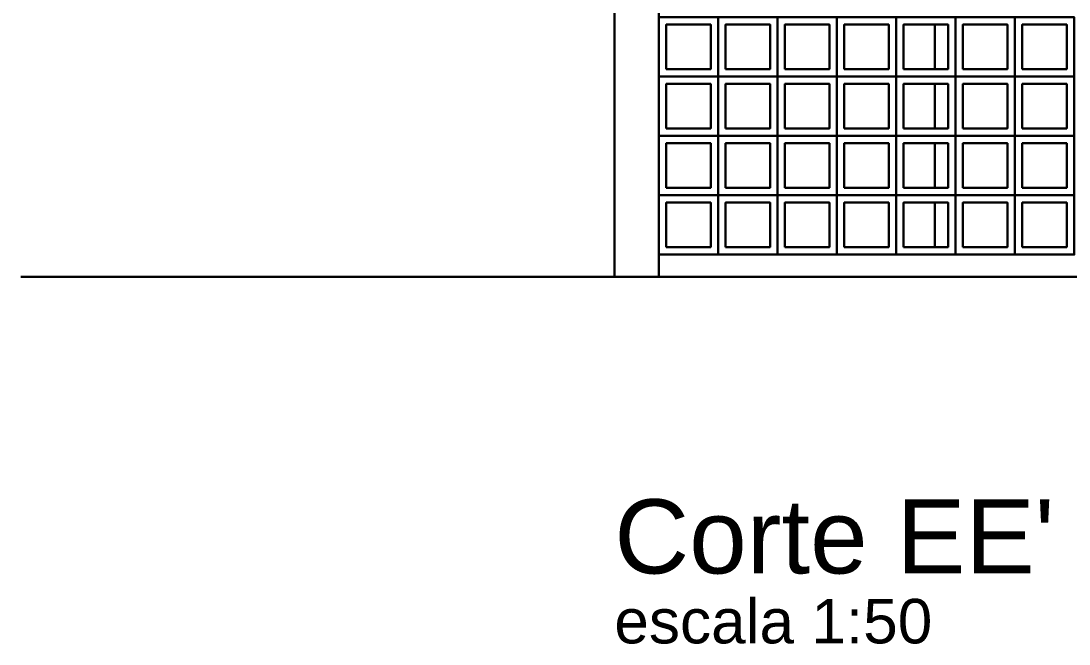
# Model space of a CAD drawing. Header units: millimetres. Extents: x -4228 to 27092, y -6721 to 984.
# Drawn here: x 5297.4 to 5650.7, y -6720.7 to -6510.7 of the extents above; entities that cross this region are included whole.
import ezdxf

# ---------------------------------------------------------------- set-up
doc = ezdxf.new("R2010")
doc.units = ezdxf.units.MM
doc.header["$LTSCALE"] = 50
for name, color, linetype in [('cobogo', 7, 'Continuous'), ('PAREDES3', 2, 'Continuous'), ('piso', 2, 'Continuous'), ('TEXTO', 7, 'Continuous')]:
    doc.layers.add(name, color=color, linetype=linetype)
doc.styles.add('ARIAL', font='arial.ttf')

msp = doc.modelspace()

# ---------------------------------------------------------------- linework, layer by layer
at = {"layer": 'cobogo', "color": 3, "linetype": 'Continuous', "lineweight": 30}
for points in [[(5512.44, -6529.46), (5532.44, -6529.46), (5532.44, -6509.46), (5512.44, -6509.46)], [(5512.44, -6529.46), (5532.44, -6529.46), (5532.44, -6509.46), (5512.44, -6509.46)], [(5512.44, -6529.46), (5532.44, -6529.46), (5532.44, -6509.46), (5512.44, -6509.46)], [(5512.44, -6529.46), (5532.44, -6529.46), (5532.44, -6509.46), (5512.44, -6509.46)], [(5532.44, -6529.46), (5552.44, -6529.46), (5552.44, -6509.46), (5532.44, -6509.46)], [(5532.44, -6529.46), (5552.44, -6529.46), (5552.44, -6509.46), (5532.44, -6509.46)], [(5532.44, -6529.46), (5552.44, -6529.46), (5552.44, -6509.46), (5532.44, -6509.46)], [(5532.44, -6529.46), (5552.44, -6529.46), (5552.44, -6509.46), (5532.44, -6509.46)], [(5552.44, -6529.46), (5572.44, -6529.46), (5572.44, -6509.46), (5552.44, -6509.46)], [(5552.44, -6529.46), (5572.44, -6529.46), (5572.44, -6509.46), (5552.44, -6509.46)], [(5552.44, -6529.46), (5572.44, -6529.46), (5572.44, -6509.46), (5552.44, -6509.46)], [(5552.44, -6529.46), (5572.44, -6529.46), (5572.44, -6509.46), (5552.44, -6509.46)], [(5572.44, -6529.46), (5592.44, -6529.46), (5592.44, -6509.46), (5572.44, -6509.46)], [(5572.44, -6529.46), (5592.44, -6529.46), (5592.44, -6509.46), (5572.44, -6509.46)], [(5572.44, -6529.46), (5592.44, -6529.46), (5592.44, -6509.46), (5572.44, -6509.46)], [(5572.44, -6529.46), (5592.44, -6529.46), (5592.44, -6509.46), (5572.44, -6509.46)], [(5592.44, -6529.46), (5612.44, -6529.46), (5612.44, -6509.46), (5592.44, -6509.46)], [(5592.44, -6529.46), (5612.44, -6529.46), (5612.44, -6509.46), (5592.44, -6509.46)], [(5592.44, -6529.46), (5612.44, -6529.46), (5612.44, -6509.46), (5592.44, -6509.46)], [(5592.44, -6529.46), (5612.44, -6529.46), (5612.44, -6509.46), (5592.44, -6509.46)], [(5612.44, -6529.46), (5632.44, -6529.46), (5632.44, -6509.46), (5612.44, -6509.46)], [(5612.44, -6529.46), (5632.44, -6529.46), (5632.44, -6509.46), (5612.44, -6509.46)], [(5612.44, -6529.46), (5632.44, -6529.46), (5632.44, -6509.46), (5612.44, -6509.46)], [(5612.44, -6529.46), (5632.44, -6529.46), (5632.44, -6509.46), (5612.44, -6509.46)], [(5632.44, -6529.46), (5652.44, -6529.46), (5652.44, -6509.46), (5632.44, -6509.46)], [(5632.44, -6529.46), (5652.44, -6529.46), (5652.44, -6509.46), (5632.44, -6509.46)], [(5632.44, -6529.46), (5652.44, -6529.46), (5652.44, -6509.46), (5632.44, -6509.46)], [(5632.44, -6529.46), (5652.44, -6529.46), (5652.44, -6509.46), (5632.44, -6509.46)], [(5514.94, -6526.96), (5529.94, -6526.96), (5529.94, -6511.96), (5514.94, -6511.96)], [(5514.94, -6526.96), (5529.94, -6526.96), (5529.94, -6511.96), (5514.94, -6511.96)], [(5514.94, -6526.96), (5529.94, -6526.96), (5529.94, -6511.96), (5514.94, -6511.96)], [(5514.94, -6526.96), (5529.94, -6526.96), (5529.94, -6511.96), (5514.94, -6511.96)], [(5534.94, -6526.96), (5549.94, -6526.96), (5549.94, -6511.96), (5534.94, -6511.96)], [(5534.94, -6526.96), (5549.94, -6526.96), (5549.94, -6511.96), (5534.94, -6511.96)], [(5534.94, -6526.96), (5549.94, -6526.96), (5549.94, -6511.96), (5534.94, -6511.96)], [(5534.94, -6526.96), (5549.94, -6526.96), (5549.94, -6511.96), (5534.94, -6511.96)], [(5554.94, -6526.96), (5569.94, -6526.96), (5569.94, -6511.96), (5554.94, -6511.96)], [(5554.94, -6526.96), (5569.94, -6526.96), (5569.94, -6511.96), (5554.94, -6511.96)], [(5554.94, -6526.96), (5569.94, -6526.96), (5569.94, -6511.96), (5554.94, -6511.96)], [(5554.94, -6526.96), (5569.94, -6526.96), (5569.94, -6511.96), (5554.94, -6511.96)], [(5574.94, -6526.96), (5589.94, -6526.96), (5589.94, -6511.96), (5574.94, -6511.96)], [(5574.94, -6526.96), (5589.94, -6526.96), (5589.94, -6511.96), (5574.94, -6511.96)], [(5574.94, -6526.96), (5589.94, -6526.96), (5589.94, -6511.96), (5574.94, -6511.96)], [(5574.94, -6526.96), (5589.94, -6526.96), (5589.94, -6511.96), (5574.94, -6511.96)], [(5594.94, -6526.96), (5609.94, -6526.96), (5609.94, -6511.96), (5594.94, -6511.96)], [(5594.94, -6526.96), (5609.94, -6526.96), (5609.94, -6511.96), (5594.94, -6511.96)], [(5594.94, -6526.96), (5609.94, -6526.96), (5609.94, -6511.96), (5594.94, -6511.96)], [(5594.94, -6526.96), (5609.94, -6526.96), (5609.94, -6511.96), (5594.94, -6511.96)], [(5614.94, -6526.96), (5629.94, -6526.96), (5629.94, -6511.96), (5614.94, -6511.96)], [(5614.94, -6526.96), (5629.94, -6526.96), (5629.94, -6511.96), (5614.94, -6511.96)], [(5614.94, -6526.96), (5629.94, -6526.96), (5629.94, -6511.96), (5614.94, -6511.96)], [(5614.94, -6526.96), (5629.94, -6526.96), (5629.94, -6511.96), (5614.94, -6511.96)], [(5634.94, -6526.96), (5649.94, -6526.96), (5649.94, -6511.96), (5634.94, -6511.96)], [(5634.94, -6526.96), (5649.94, -6526.96), (5649.94, -6511.96), (5634.94, -6511.96)], [(5634.94, -6526.96), (5649.94, -6526.96), (5649.94, -6511.96), (5634.94, -6511.96)], [(5634.94, -6526.96), (5649.94, -6526.96), (5649.94, -6511.96), (5634.94, -6511.96)], [(5512.44, -6549.46), (5532.44, -6549.46), (5532.44, -6529.46), (5512.44, -6529.46)], [(5512.44, -6549.46), (5532.44, -6549.46), (5532.44, -6529.46), (5512.44, -6529.46)], [(5512.44, -6549.46), (5532.44, -6549.46), (5532.44, -6529.46), (5512.44, -6529.46)], [(5512.44, -6549.46), (5532.44, -6549.46), (5532.44, -6529.46), (5512.44, -6529.46)], [(5532.44, -6549.46), (5552.44, -6549.46), (5552.44, -6529.46), (5532.44, -6529.46)], [(5532.44, -6549.46), (5552.44, -6549.46), (5552.44, -6529.46), (5532.44, -6529.46)], [(5532.44, -6549.46), (5552.44, -6549.46), (5552.44, -6529.46), (5532.44, -6529.46)], [(5532.44, -6549.46), (5552.44, -6549.46), (5552.44, -6529.46), (5532.44, -6529.46)], [(5552.44, -6549.46), (5572.44, -6549.46), (5572.44, -6529.46), (5552.44, -6529.46)], [(5552.44, -6549.46), (5572.44, -6549.46), (5572.44, -6529.46), (5552.44, -6529.46)], [(5552.44, -6549.46), (5572.44, -6549.46), (5572.44, -6529.46), (5552.44, -6529.46)], [(5552.44, -6549.46), (5572.44, -6549.46), (5572.44, -6529.46), (5552.44, -6529.46)], [(5572.44, -6549.46), (5592.44, -6549.46), (5592.44, -6529.46), (5572.44, -6529.46)], [(5572.44, -6549.46), (5592.44, -6549.46), (5592.44, -6529.46), (5572.44, -6529.46)], [(5572.44, -6549.46), (5592.44, -6549.46), (5592.44, -6529.46), (5572.44, -6529.46)], [(5572.44, -6549.46), (5592.44, -6549.46), (5592.44, -6529.46), (5572.44, -6529.46)], [(5592.44, -6549.46), (5612.44, -6549.46), (5612.44, -6529.46), (5592.44, -6529.46)], [(5592.44, -6549.46), (5612.44, -6549.46), (5612.44, -6529.46), (5592.44, -6529.46)], [(5592.44, -6549.46), (5612.44, -6549.46), (5612.44, -6529.46), (5592.44, -6529.46)], [(5592.44, -6549.46), (5612.44, -6549.46), (5612.44, -6529.46), (5592.44, -6529.46)], [(5612.44, -6549.46), (5632.44, -6549.46), (5632.44, -6529.46), (5612.44, -6529.46)], [(5612.44, -6549.46), (5632.44, -6549.46), (5632.44, -6529.46), (5612.44, -6529.46)], [(5612.44, -6549.46), (5632.44, -6549.46), (5632.44, -6529.46), (5612.44, -6529.46)], [(5612.44, -6549.46), (5632.44, -6549.46), (5632.44, -6529.46), (5612.44, -6529.46)], [(5632.44, -6549.46), (5652.44, -6549.46), (5652.44, -6529.46), (5632.44, -6529.46)], [(5632.44, -6549.46), (5652.44, -6549.46), (5652.44, -6529.46), (5632.44, -6529.46)], [(5632.44, -6549.46), (5652.44, -6549.46), (5652.44, -6529.46), (5632.44, -6529.46)], [(5632.44, -6549.46), (5652.44, -6549.46), (5652.44, -6529.46), (5632.44, -6529.46)], [(5514.94, -6546.96), (5529.94, -6546.96), (5529.94, -6531.96), (5514.94, -6531.96)], [(5514.94, -6546.96), (5529.94, -6546.96), (5529.94, -6531.96), (5514.94, -6531.96)], [(5514.94, -6546.96), (5529.94, -6546.96), (5529.94, -6531.96), (5514.94, -6531.96)], [(5514.94, -6546.96), (5529.94, -6546.96), (5529.94, -6531.96), (5514.94, -6531.96)], [(5534.94, -6546.96), (5549.94, -6546.96), (5549.94, -6531.96), (5534.94, -6531.96)], [(5534.94, -6546.96), (5549.94, -6546.96), (5549.94, -6531.96), (5534.94, -6531.96)], [(5534.94, -6546.96), (5549.94, -6546.96), (5549.94, -6531.96), (5534.94, -6531.96)], [(5534.94, -6546.96), (5549.94, -6546.96), (5549.94, -6531.96), (5534.94, -6531.96)], [(5554.94, -6546.96), (5569.94, -6546.96), (5569.94, -6531.96), (5554.94, -6531.96)], [(5554.94, -6546.96), (5569.94, -6546.96), (5569.94, -6531.96), (5554.94, -6531.96)], [(5554.94, -6546.96), (5569.94, -6546.96), (5569.94, -6531.96), (5554.94, -6531.96)], [(5554.94, -6546.96), (5569.94, -6546.96), (5569.94, -6531.96), (5554.94, -6531.96)], [(5574.94, -6546.96), (5589.94, -6546.96), (5589.94, -6531.96), (5574.94, -6531.96)], [(5574.94, -6546.96), (5589.94, -6546.96), (5589.94, -6531.96), (5574.94, -6531.96)], [(5574.94, -6546.96), (5589.94, -6546.96), (5589.94, -6531.96), (5574.94, -6531.96)], [(5574.94, -6546.96), (5589.94, -6546.96), (5589.94, -6531.96), (5574.94, -6531.96)], [(5594.94, -6546.96), (5609.94, -6546.96), (5609.94, -6531.96), (5594.94, -6531.96)], [(5594.94, -6546.96), (5609.94, -6546.96), (5609.94, -6531.96), (5594.94, -6531.96)], [(5594.94, -6546.96), (5609.94, -6546.96), (5609.94, -6531.96), (5594.94, -6531.96)], [(5594.94, -6546.96), (5609.94, -6546.96), (5609.94, -6531.96), (5594.94, -6531.96)], [(5614.94, -6546.96), (5629.94, -6546.96), (5629.94, -6531.96), (5614.94, -6531.96)], [(5614.94, -6546.96), (5629.94, -6546.96), (5629.94, -6531.96), (5614.94, -6531.96)], [(5614.94, -6546.96), (5629.94, -6546.96), (5629.94, -6531.96), (5614.94, -6531.96)], [(5614.94, -6546.96), (5629.94, -6546.96), (5629.94, -6531.96), (5614.94, -6531.96)], [(5634.94, -6546.96), (5649.94, -6546.96), (5649.94, -6531.96), (5634.94, -6531.96)], [(5634.94, -6546.96), (5649.94, -6546.96), (5649.94, -6531.96), (5634.94, -6531.96)], [(5634.94, -6546.96), (5649.94, -6546.96), (5649.94, -6531.96), (5634.94, -6531.96)], [(5634.94, -6546.96), (5649.94, -6546.96), (5649.94, -6531.96), (5634.94, -6531.96)], [(5512.44, -6569.46), (5532.44, -6569.46), (5532.44, -6549.46), (5512.44, -6549.46)], [(5512.44, -6569.46), (5532.44, -6569.46), (5532.44, -6549.46), (5512.44, -6549.46)], [(5512.44, -6569.46), (5532.44, -6569.46), (5532.44, -6549.46), (5512.44, -6549.46)], [(5512.44, -6569.46), (5532.44, -6569.46), (5532.44, -6549.46), (5512.44, -6549.46)], [(5514.94, -6566.96), (5529.94, -6566.96), (5529.94, -6551.96), (5514.94, -6551.96)], [(5514.94, -6566.96), (5529.94, -6566.96), (5529.94, -6551.96), (5514.94, -6551.96)], [(5514.94, -6566.96), (5529.94, -6566.96), (5529.94, -6551.96), (5514.94, -6551.96)], [(5514.94, -6566.96), (5529.94, -6566.96), (5529.94, -6551.96), (5514.94, -6551.96)], [(5532.44, -6569.46), (5552.44, -6569.46), (5552.44, -6549.46), (5532.44, -6549.46)], [(5532.44, -6569.46), (5552.44, -6569.46), (5552.44, -6549.46), (5532.44, -6549.46)], [(5532.44, -6569.46), (5552.44, -6569.46), (5552.44, -6549.46), (5532.44, -6549.46)], [(5532.44, -6569.46), (5552.44, -6569.46), (5552.44, -6549.46), (5532.44, -6549.46)], [(5534.94, -6566.96), (5549.94, -6566.96), (5549.94, -6551.96), (5534.94, -6551.96)], [(5534.94, -6566.96), (5549.94, -6566.96), (5549.94, -6551.96), (5534.94, -6551.96)], [(5534.94, -6566.96), (5549.94, -6566.96), (5549.94, -6551.96), (5534.94, -6551.96)], [(5534.94, -6566.96), (5549.94, -6566.96), (5549.94, -6551.96), (5534.94, -6551.96)], [(5552.44, -6569.46), (5572.44, -6569.46), (5572.44, -6549.46), (5552.44, -6549.46)], [(5552.44, -6569.46), (5572.44, -6569.46), (5572.44, -6549.46), (5552.44, -6549.46)], [(5552.44, -6569.46), (5572.44, -6569.46), (5572.44, -6549.46), (5552.44, -6549.46)], [(5552.44, -6569.46), (5572.44, -6569.46), (5572.44, -6549.46), (5552.44, -6549.46)], [(5554.94, -6566.96), (5569.94, -6566.96), (5569.94, -6551.96), (5554.94, -6551.96)], [(5554.94, -6566.96), (5569.94, -6566.96), (5569.94, -6551.96), (5554.94, -6551.96)], [(5554.94, -6566.96), (5569.94, -6566.96), (5569.94, -6551.96), (5554.94, -6551.96)], [(5554.94, -6566.96), (5569.94, -6566.96), (5569.94, -6551.96), (5554.94, -6551.96)], [(5572.44, -6569.46), (5592.44, -6569.46), (5592.44, -6549.46), (5572.44, -6549.46)], [(5572.44, -6569.46), (5592.44, -6569.46), (5592.44, -6549.46), (5572.44, -6549.46)], [(5572.44, -6569.46), (5592.44, -6569.46), (5592.44, -6549.46), (5572.44, -6549.46)], [(5572.44, -6569.46), (5592.44, -6569.46), (5592.44, -6549.46), (5572.44, -6549.46)], [(5574.94, -6566.96), (5589.94, -6566.96), (5589.94, -6551.96), (5574.94, -6551.96)], [(5574.94, -6566.96), (5589.94, -6566.96), (5589.94, -6551.96), (5574.94, -6551.96)], [(5574.94, -6566.96), (5589.94, -6566.96), (5589.94, -6551.96), (5574.94, -6551.96)], [(5574.94, -6566.96), (5589.94, -6566.96), (5589.94, -6551.96), (5574.94, -6551.96)], [(5592.44, -6569.46), (5612.44, -6569.46), (5612.44, -6549.46), (5592.44, -6549.46)], [(5592.44, -6569.46), (5612.44, -6569.46), (5612.44, -6549.46), (5592.44, -6549.46)], [(5592.44, -6569.46), (5612.44, -6569.46), (5612.44, -6549.46), (5592.44, -6549.46)], [(5592.44, -6569.46), (5612.44, -6569.46), (5612.44, -6549.46), (5592.44, -6549.46)], [(5594.94, -6566.96), (5609.94, -6566.96), (5609.94, -6551.96), (5594.94, -6551.96)], [(5594.94, -6566.96), (5609.94, -6566.96), (5609.94, -6551.96), (5594.94, -6551.96)], [(5594.94, -6566.96), (5609.94, -6566.96), (5609.94, -6551.96), (5594.94, -6551.96)], [(5594.94, -6566.96), (5609.94, -6566.96), (5609.94, -6551.96), (5594.94, -6551.96)], [(5612.44, -6569.46), (5632.44, -6569.46), (5632.44, -6549.46), (5612.44, -6549.46)], [(5612.44, -6569.46), (5632.44, -6569.46), (5632.44, -6549.46), (5612.44, -6549.46)], [(5612.44, -6569.46), (5632.44, -6569.46), (5632.44, -6549.46), (5612.44, -6549.46)], [(5612.44, -6569.46), (5632.44, -6569.46), (5632.44, -6549.46), (5612.44, -6549.46)], [(5614.94, -6566.96), (5629.94, -6566.96), (5629.94, -6551.96), (5614.94, -6551.96)], [(5614.94, -6566.96), (5629.94, -6566.96), (5629.94, -6551.96), (5614.94, -6551.96)], [(5614.94, -6566.96), (5629.94, -6566.96), (5629.94, -6551.96), (5614.94, -6551.96)], [(5614.94, -6566.96), (5629.94, -6566.96), (5629.94, -6551.96), (5614.94, -6551.96)], [(5632.44, -6569.46), (5652.44, -6569.46), (5652.44, -6549.46), (5632.44, -6549.46)], [(5632.44, -6569.46), (5652.44, -6569.46), (5652.44, -6549.46), (5632.44, -6549.46)], [(5632.44, -6569.46), (5652.44, -6569.46), (5652.44, -6549.46), (5632.44, -6549.46)], [(5632.44, -6569.46), (5652.44, -6569.46), (5652.44, -6549.46), (5632.44, -6549.46)], [(5634.94, -6566.96), (5649.94, -6566.96), (5649.94, -6551.96), (5634.94, -6551.96)], [(5634.94, -6566.96), (5649.94, -6566.96), (5649.94, -6551.96), (5634.94, -6551.96)], [(5634.94, -6566.96), (5649.94, -6566.96), (5649.94, -6551.96), (5634.94, -6551.96)], [(5634.94, -6566.96), (5649.94, -6566.96), (5649.94, -6551.96), (5634.94, -6551.96)], [(5512.44, -6589.46), (5532.44, -6589.46), (5532.44, -6569.46), (5512.44, -6569.46)], [(5512.44, -6589.46), (5532.44, -6589.46), (5532.44, -6569.46), (5512.44, -6569.46)], [(5512.44, -6589.46), (5532.44, -6589.46), (5532.44, -6569.46), (5512.44, -6569.46)], [(5512.44, -6589.46), (5532.44, -6589.46), (5532.44, -6569.46), (5512.44, -6569.46)], [(5532.44, -6589.46), (5552.44, -6589.46), (5552.44, -6569.46), (5532.44, -6569.46)], [(5532.44, -6589.46), (5552.44, -6589.46), (5552.44, -6569.46), (5532.44, -6569.46)], [(5532.44, -6589.46), (5552.44, -6589.46), (5552.44, -6569.46), (5532.44, -6569.46)], [(5532.44, -6589.46), (5552.44, -6589.46), (5552.44, -6569.46), (5532.44, -6569.46)], [(5552.44, -6589.46), (5572.44, -6589.46), (5572.44, -6569.46), (5552.44, -6569.46)], [(5552.44, -6589.46), (5572.44, -6589.46), (5572.44, -6569.46), (5552.44, -6569.46)], [(5552.44, -6589.46), (5572.44, -6589.46), (5572.44, -6569.46), (5552.44, -6569.46)], [(5552.44, -6589.46), (5572.44, -6589.46), (5572.44, -6569.46), (5552.44, -6569.46)], [(5572.44, -6589.46), (5592.44, -6589.46), (5592.44, -6569.46), (5572.44, -6569.46)], [(5572.44, -6589.46), (5592.44, -6589.46), (5592.44, -6569.46), (5572.44, -6569.46)], [(5572.44, -6589.46), (5592.44, -6589.46), (5592.44, -6569.46), (5572.44, -6569.46)], [(5572.44, -6589.46), (5592.44, -6589.46), (5592.44, -6569.46), (5572.44, -6569.46)], [(5592.44, -6589.46), (5612.44, -6589.46), (5612.44, -6569.46), (5592.44, -6569.46)], [(5592.44, -6589.46), (5612.44, -6589.46), (5612.44, -6569.46), (5592.44, -6569.46)], [(5592.44, -6589.46), (5612.44, -6589.46), (5612.44, -6569.46), (5592.44, -6569.46)], [(5592.44, -6589.46), (5612.44, -6589.46), (5612.44, -6569.46), (5592.44, -6569.46)], [(5612.44, -6589.46), (5632.44, -6589.46), (5632.44, -6569.46), (5612.44, -6569.46)], [(5612.44, -6589.46), (5632.44, -6589.46), (5632.44, -6569.46), (5612.44, -6569.46)], [(5612.44, -6589.46), (5632.44, -6589.46), (5632.44, -6569.46), (5612.44, -6569.46)], [(5612.44, -6589.46), (5632.44, -6589.46), (5632.44, -6569.46), (5612.44, -6569.46)], [(5632.44, -6589.46), (5652.44, -6589.46), (5652.44, -6569.46), (5632.44, -6569.46)], [(5632.44, -6589.46), (5652.44, -6589.46), (5652.44, -6569.46), (5632.44, -6569.46)], [(5632.44, -6589.46), (5652.44, -6589.46), (5652.44, -6569.46), (5632.44, -6569.46)], [(5632.44, -6589.46), (5652.44, -6589.46), (5652.44, -6569.46), (5632.44, -6569.46)], [(5514.94, -6586.96), (5529.94, -6586.96), (5529.94, -6571.96), (5514.94, -6571.96)], [(5514.94, -6586.96), (5529.94, -6586.96), (5529.94, -6571.96), (5514.94, -6571.96)], [(5514.94, -6586.96), (5529.94, -6586.96), (5529.94, -6571.96), (5514.94, -6571.96)], [(5514.94, -6586.96), (5529.94, -6586.96), (5529.94, -6571.96), (5514.94, -6571.96)], [(5534.94, -6586.96), (5549.94, -6586.96), (5549.94, -6571.96), (5534.94, -6571.96)], [(5534.94, -6586.96), (5549.94, -6586.96), (5549.94, -6571.96), (5534.94, -6571.96)], [(5534.94, -6586.96), (5549.94, -6586.96), (5549.94, -6571.96), (5534.94, -6571.96)], [(5534.94, -6586.96), (5549.94, -6586.96), (5549.94, -6571.96), (5534.94, -6571.96)], [(5554.94, -6586.96), (5569.94, -6586.96), (5569.94, -6571.96), (5554.94, -6571.96)], [(5554.94, -6586.96), (5569.94, -6586.96), (5569.94, -6571.96), (5554.94, -6571.96)], [(5554.94, -6586.96), (5569.94, -6586.96), (5569.94, -6571.96), (5554.94, -6571.96)], [(5554.94, -6586.96), (5569.94, -6586.96), (5569.94, -6571.96), (5554.94, -6571.96)], [(5574.94, -6586.96), (5589.94, -6586.96), (5589.94, -6571.96), (5574.94, -6571.96)], [(5574.94, -6586.96), (5589.94, -6586.96), (5589.94, -6571.96), (5574.94, -6571.96)], [(5574.94, -6586.96), (5589.94, -6586.96), (5589.94, -6571.96), (5574.94, -6571.96)], [(5574.94, -6586.96), (5589.94, -6586.96), (5589.94, -6571.96), (5574.94, -6571.96)], [(5594.94, -6586.96), (5609.94, -6586.96), (5609.94, -6571.96), (5594.94, -6571.96)], [(5594.94, -6586.96), (5609.94, -6586.96), (5609.94, -6571.96), (5594.94, -6571.96)], [(5594.94, -6586.96), (5609.94, -6586.96), (5609.94, -6571.96), (5594.94, -6571.96)], [(5594.94, -6586.96), (5609.94, -6586.96), (5609.94, -6571.96), (5594.94, -6571.96)], [(5614.94, -6586.96), (5629.94, -6586.96), (5629.94, -6571.96), (5614.94, -6571.96)], [(5614.94, -6586.96), (5629.94, -6586.96), (5629.94, -6571.96), (5614.94, -6571.96)], [(5614.94, -6586.96), (5629.94, -6586.96), (5629.94, -6571.96), (5614.94, -6571.96)], [(5614.94, -6586.96), (5629.94, -6586.96), (5629.94, -6571.96), (5614.94, -6571.96)], [(5634.94, -6586.96), (5649.94, -6586.96), (5649.94, -6571.96), (5634.94, -6571.96)], [(5634.94, -6586.96), (5649.94, -6586.96), (5649.94, -6571.96), (5634.94, -6571.96)], [(5634.94, -6586.96), (5649.94, -6586.96), (5649.94, -6571.96), (5634.94, -6571.96)], [(5634.94, -6586.96), (5649.94, -6586.96), (5649.94, -6571.96), (5634.94, -6571.96)]]:
    msp.add_lwpolyline(points, close=True, dxfattribs=at)
at = {"layer": 'PAREDES3', "color": 3, "linetype": 'Continuous', "lineweight": 30}
for p, q in [((5497.44, -6596.96), (5497.44, -6289.46)), ((5512.44, -6369.46), (5512.44, -6596.96)), ((5605.44, -6526.96), (5605.44, -6511.96)), ((5605.44, -6546.96), (5605.44, -6531.96)), ((5605.44, -6566.96), (5605.44, -6551.96)), ((5605.44, -6586.96), (5605.44, -6571.96))]:
    msp.add_line(p, q, dxfattribs=at)
at = {"layer": 'piso', "color": 8, "linetype": 'Continuous', "lineweight": 30}
msp.add_line((5297.44, -6596.96), (7117.44, -6596.96), dxfattribs=at)

# ---------------------------------------------------------------- texts
at = {"layer": 'TEXTO', "linetype": 'Continuous', "lineweight": 30, "style": 'ARIAL'}
for s, height, p in [("Corte EE'", 25, (5497.44, -6696.96)), ('escala 1:50', 15, (5497.44, -6720.53))]:
    msp.add_text(s, height=height, dxfattribs=at).set_placement(p)

doc.saveas('drawing.dxf')
